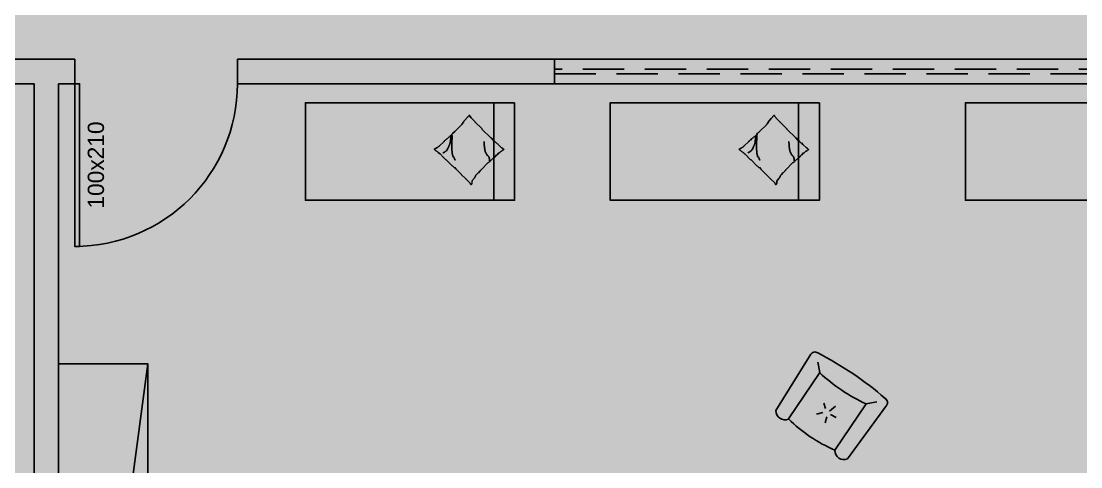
# Model space of a CAD drawing. Header units: centimetres. Extents: x 0 to 1099704, y -139216 to 99734.
# Drawn here: x 854237 to 854888, y 10635 to 10909 of the extents above; entities that cross this region are included whole.
import ezdxf
from ezdxf.enums import TextEntityAlignment as Align

# ---------------------------------------------------------------- set-up
doc = ezdxf.new("R2010")
doc.units = ezdxf.units.CM
doc.header["$LTSCALE"] = 4
doc.linetypes.add('DASHED2', pattern=[9.525, 6.35, -3.175])
for name, color, linetype in [('0.1', 1, 'Continuous'), ('0.2', 2, 'Continuous'), ('0.4', 4, 'Continuous'), ('0.6', 6, 'Continuous'), ('02-CONT', 2, 'Continuous'), ('AIT-LAY-HTC', 254, 'Continuous'), ('AIT-LAY-MOB', 2, 'Continuous')]:
    doc.layers.add(name, color=color, linetype=linetype)
doc.styles.add('2mm 1-50', font='arial.ttf', dxfattribs={"height": 0.1})

# ---------------------------------------------------------------- blocks, each defined once
blk = doc.blocks.new('1_00e')
blk.add_lwpolyline([(-28.41, -52.25), (-25.41, -52.25), (-25.41, 47.75), (-28.41, 47.75)], close=True)
at = {"color": 1}
blk.add_arc((-28.41, -52.25), 100, 0, 90, dxfattribs=at)
blk = doc.blocks.new('Poltrona08')
for p, q in [((-49.4, -15.7), (-49.4, 39.3)), ((5.6, 39.3), (5.6, -15.7)), ((-29.3, 16.4), (-25.1, 13.1)), ((-20.4, 13.1), (-18, 20.6)), ((-17.6, 11.2), (-11.5, 11.7)), ((-25.1, 8.4), (-29.3, 3.7)), ((-19.4, 7), (-17.3, 1.2))]:
    blk.add_line(p, q)
for points in [[(-64.4, -15.7), (-66.9, 49.3)], [(-49.4, 39.3), (-56.9, 46.8)], [(5.6, 39.3), (13.1, 46.8)], [(23.1, 49.3), (20.6, -15.7)]]:
    blk.add_lwpolyline(points)
for centre, radius, start, end in [((-61.9, 49.3), 5, 90, 180), ((-21.9, -276.2), 332.8, 83.0976, 96.9024), ((18.1, 49.3), 5, 0, 90), ((-21.9, 208.7), 171.7, 260.7825, 279.2175), ((-56.9, -11.1), 8.83, 211.8908, 328.1092), ((-21.9, 134.3), 152.5, 259.6111, 280.3889), ((13.1, -11.1), 8.83, 211.8908, 328.1092)]:
    blk.add_arc(centre, radius, start, end)
blk = doc.blocks.new('5')
at = {"layer": 'AIT-LAY-HTC'}
h = blk.add_hatch(color=253, dxfattribs=at)
h.set_gradient(color1=(189, 177, 166), color2=(222, 217, 211), name='HEMISPHERICAL')
h.paths.add_polyline_path([(67.8834, 4.467), (69.2334, 4.467), (69.2334, 5.167), (67.8834, 5.167)])
h = blk.add_hatch(color=253, dxfattribs=at)
h.set_gradient(color1=(168, 152, 138), color2=(222, 217, 211), name='INVCYLINDER')
h.paths.add_polyline_path([(69.2334, 4.467), (69.3834, 4.467), (69.3834, 5.167), (69.2334, 5.167)])
at = {"layer": 'AIT-LAY-HTC', "linetype": 'Continuous'}
h = blk.add_hatch(color=35, dxfattribs=at)
h.set_gradient(color1=(132, 114, 98), color2=(222, 217, 211))
h.paths.add_polyline_path([(69.0724, 5.0536), (69.0707, 5.0519), (69.0691, 5.0536), (69.0665, 5.051), (69.0682, 5.0493), (69.0648, 5.046), (69.0657, 5.0451), (69.0336, 5.013), (69.0327, 5.0138), (69.0006, 4.9817), (69.0014, 4.9809), (68.9617, 4.9412), (68.9626, 4.9403), (68.9541, 4.9319), (68.9524, 4.9336), (68.9474, 4.9285), (68.9465, 4.9293), (68.9381, 4.9209), (68.9372, 4.9217), (68.8907, 4.8752), (68.8899, 4.8761), (68.8713, 4.8575), (68.8721, 4.8566), (68.8485, 4.833), (68.8476, 4.8338), (68.8451, 4.8313), (68.8442, 4.8321), (68.8358, 4.8237), (68.835, 4.8245), (68.8257, 4.8152), (68.8248, 4.8161), (68.8197, 4.811), (68.8189, 4.8118), (68.8147, 4.8076), (68.8138, 4.8085), (68.8113, 4.8059), (68.8121, 4.8051), (68.8079, 4.8009), (68.8104, 4.7983), (68.8113, 4.7992), (68.8147, 4.7958), (68.8164, 4.7975), (68.8206, 4.7933), (68.8214, 4.7941), (68.8256, 4.7899), (68.8265, 4.7907), (68.8307, 4.7865), (68.8315, 4.7874), (68.8383, 4.7806), (68.8391, 4.7815), (68.8417, 4.7789), (68.8425, 4.7798), (68.8771, 4.7452), (68.8763, 4.7443), (68.8805, 4.7401), (68.8813, 4.7409), (68.8881, 4.7342), (68.8889, 4.735), (68.8991, 4.7249), (68.8999, 4.7258), (68.9067, 4.719), (68.9134, 4.7122), (68.9143, 4.7131), (68.9185, 4.7089), (68.9193, 4.7097), (68.9354, 4.6937), (68.9337, 4.692), (68.9404, 4.6852), (68.9413, 4.6861), (68.9539, 4.6734), (68.9548, 4.6743), (69.0054, 4.6236), (69.0046, 4.6228), (69.0088, 4.6186), (69.0079, 4.6177), (69.0155, 4.6101), (69.0147, 4.6093), (69.0189, 4.6051), (69.0172, 4.6034), (69.0206, 4.6), (69.0198, 4.5991), (69.0375, 4.5814), (69.0366, 4.5806), (69.0485, 4.5688), (69.0476, 4.5679), (69.0519, 4.5636), (69.0619, 4.5636), (69.073, 4.5747), (69.0721, 4.5755), (69.1, 4.6034), (69.0992, 4.6043), (69.1499, 4.655), (69.149, 4.6558), (69.2132, 4.7201), (69.2141, 4.7192), (69.2318, 4.737), (69.2327, 4.7361), (69.253, 4.7564), (69.2538, 4.7556), (69.2648, 4.7665), (69.2656, 4.7657), (69.2902, 4.7902), (69.291, 4.7894), (69.2944, 4.7927), (69.2952, 4.7919), (69.3054, 4.802), (69.3011, 4.8063), (69.3003, 4.8054), (69.2944, 4.8113), (69.2935, 4.8105), (69.2876, 4.8164), (69.2868, 4.8155), (69.2775, 4.8248), (69.2767, 4.824), (69.2741, 4.8265), (69.2733, 4.8257), (69.2708, 4.8282), (69.2699, 4.8274), (69.2547, 4.8425), (69.2539, 4.8417), (69.248, 4.8476), (69.2471, 4.8485), (69.248, 4.8493), (69.2387, 4.8586), (69.2378, 4.8577), (69.2058, 4.8898), (69.2047, 4.8887), (69.2047, 4.8846), (69.2035, 4.8846), (69.2035, 4.8799), (69.2023, 4.8787), (69.2023, 4.8681), (69.2011, 4.8669), (69.2011, 4.8598), (69.1976, 4.8562), (69.1976, 4.855), (69.1964, 4.8539), (69.1928, 4.8503), (69.1917, 4.8491), (69.1905, 4.8479), (69.1905, 4.8468), (69.1893, 4.8468), (69.1881, 4.8456), (69.1869, 4.842), (69.1834, 4.8409), (69.1834, 4.8373), (69.181, 4.8349), (69.181, 4.8314), (69.1774, 4.8278), (69.1774, 4.8255), (69.1763, 4.8243), (69.1763, 4.8267), (69.1786, 4.829), (69.1798, 4.8302), (69.1798, 4.8338), (69.1834, 4.8373), (69.1834, 4.8409), (69.1869, 4.842), (69.1885, 4.8468), (69.1893, 4.8468), (69.1917, 4.8491), (69.1928, 4.8503), (69.1976, 4.855), (69.1976, 4.8562), (69.2011, 4.8598), (69.2011, 4.8669), (69.2023, 4.8681), (69.2023, 4.8787), (69.2035, 4.8799), (69.2035, 4.8846), (69.2047, 4.8846), (69.2047, 4.8892), (69.2024, 4.8915), (69.2015, 4.8907), (69.1948, 4.8974), (69.1939, 4.8966), (69.1425, 4.948), (69.1433, 4.9489), (69.1366, 4.9556), (69.1374, 4.9565), (69.1247, 4.9691), (69.1239, 4.9683), (69.1104, 4.9818), (69.1112, 4.9826), (69.1036, 4.9902), (69.1045, 4.9911), (69.1003, 4.9953), (69.102, 4.997), (69.0986, 5.0004), (69.0994, 5.0012), (69.0961, 5.0046), (69.0969, 5.0054), (69.0918, 5.0105), (69.0927, 5.0114), (69.08, 5.024), (69.0809, 5.0249), (69.0766, 5.0291), (69.0783, 5.0308), (69.0758, 5.0333), (69.0783, 5.0358), (69.0758, 5.0384), (69.0783, 5.0409), (69.0767, 5.0426), (69.0783, 5.0443), (69.0741, 5.0485), (69.0758, 5.0502)])
h.paths.add_polyline_path([(69.1336, 4.8006), (69.1336, 4.8018), (69.1324, 4.8006)], flags=16)
h.paths.add_polyline_path([(68.9098, 4.7829), (68.9104, 4.7823), (68.9098, 4.7841)], flags=16)
for p, q in [((69.2334, 5.167), (69.2334, 4.467)), ((69.3834, 5.167), (69.3834, 4.467))]:
    blk.add_line(p, q)
for points in [[(69.3834, 4.467), (69.3834, 5.167), (67.8834, 5.167), (67.8834, 4.467)], [(69.062, 4.5637), (69.0637, 4.562), (69.0603, 4.5586), (69.0594, 4.5595), (69.0586, 4.5586), (69.0577, 4.5595), (69.0569, 4.5586), (69.0476, 4.5679), (69.0485, 4.5688), (69.0366, 4.5806), (69.0375, 4.5814), (69.0198, 4.5991), (69.0206, 4.6), (69.0172, 4.6034), (69.0181, 4.6042), (69.0164, 4.6059), (69.0172, 4.6067), (69.0147, 4.6093), (69.0155, 4.6101), (69.0079, 4.6177), (69.0088, 4.6186), (69.0046, 4.6228), (69.0054, 4.6236), (68.9548, 4.6743), (68.9539, 4.6734), (68.9413, 4.6861), (68.9404, 4.6852), (68.9337, 4.692), (68.9345, 4.6928), (68.9337, 4.6937), (68.9345, 4.6945), (68.9193, 4.7097), (68.9185, 4.7089), (68.9143, 4.7131), (68.9134, 4.7122), (68.9058, 4.7198), (68.9067, 4.719), (68.8999, 4.7258), (68.8991, 4.7249), (68.8889, 4.735), (68.8881, 4.7342), (68.8813, 4.7409), (68.8805, 4.7401), (68.8763, 4.7443), (68.8771, 4.7452), (68.8425, 4.7798), (68.8417, 4.7789), (68.8391, 4.7815), (68.8383, 4.7806), (68.8315, 4.7874), (68.8307, 4.7865), (68.8265, 4.7907), (68.8256, 4.7899), (68.8214, 4.7941), (68.8206, 4.7933), (68.818, 4.7958), (68.8172, 4.7949), (68.8155, 4.7966), (68.8147, 4.7958), (68.8113, 4.7992), (68.8104, 4.7983), (68.8096, 4.7992), (68.8088, 4.7983), (68.8071, 4.8), (68.8121, 4.8051), (68.8113, 4.8059), (68.8138, 4.8085), (68.8147, 4.8076), (68.8189, 4.8118), (68.8197, 4.811), (68.8248, 4.8161), (68.8257, 4.8152), (68.835, 4.8245), (68.8358, 4.8237), (68.8442, 4.8321), (68.8451, 4.8313), (68.8476, 4.8338), (68.8485, 4.833), (68.8721, 4.8566), (68.8713, 4.8575), (68.8899, 4.8761), (68.8907, 4.8752), (68.9372, 4.9217), (68.9381, 4.9209), (68.9465, 4.9293), (68.9474, 4.9285), (68.9524, 4.9336), (68.9533, 4.9327), (68.9541, 4.9336), (68.955, 4.9327), (68.9626, 4.9403), (68.9617, 4.9412), (69.0014, 4.9809), (69.0006, 4.9817), (69.0327, 5.0138), (69.0336, 5.013), (69.0657, 5.0451), (69.0648, 5.046), (69.0665, 5.0476), (69.0657, 5.0485), (69.0674, 5.0502), (69.0665, 5.051), (69.0691, 5.0536), (69.0699, 5.0527), (69.0707, 5.0536), (69.0716, 5.0527), (69.0724, 5.0536), (69.0758, 5.0502), (69.075, 5.0493), (69.0767, 5.0477), (69.0758, 5.0468), (69.0783, 5.0443), (69.0775, 5.0434), (69.0783, 5.0426), (69.0775, 5.0417), (69.0783, 5.0409), (69.0775, 5.0401), (69.0783, 5.0392), (69.0775, 5.0384), (69.0783, 5.0375), (69.0775, 5.0367), (69.0783, 5.0358), (69.0775, 5.035), (69.0783, 5.0341), (69.0775, 5.0333), (69.0783, 5.0325), (69.0775, 5.0316), (69.0783, 5.0308), (69.0775, 5.0299), (69.0792, 5.0282), (69.0783, 5.0274), (69.0809, 5.0249), (69.08, 5.024), (69.0927, 5.0114), (69.0918, 5.0105), (69.0969, 5.0054), (69.0961, 5.0046), (69.0994, 5.0012), (69.0986, 5.0004), (69.102, 4.997), (69.1011, 4.9962), (69.102, 4.9953), (69.1011, 4.9945), (69.1045, 4.9911), (69.1036, 4.9902), (69.1112, 4.9826), (69.1104, 4.9818), (69.1239, 4.9683), (69.1247, 4.9691), (69.1374, 4.9565), (69.1366, 4.9556), (69.1433, 4.9489), (69.1425, 4.948), (69.1939, 4.8966), (69.1948, 4.8974), (69.2015, 4.8907), (69.2024, 4.8915), (69.2049, 4.889), (69.2058, 4.8898), (69.2378, 4.8577), (69.2387, 4.8586), (69.248, 4.8493), (69.2471, 4.8485), (69.248, 4.8476), (69.2539, 4.8417), (69.2547, 4.8425), (69.2699, 4.8274), (69.2708, 4.8282), (69.2733, 4.8257), (69.2741, 4.8265), (69.2767, 4.824), (69.2775, 4.8248), (69.2868, 4.8155), (69.2876, 4.8164), (69.2935, 4.8105), (69.2944, 4.8113), (69.3003, 4.8054), (69.3011, 4.8063), (69.3045, 4.8029), (69.3054, 4.8037), (69.3062, 4.8029), (69.2952, 4.7919), (69.2944, 4.7927), (69.291, 4.7894), (69.2902, 4.7902), (69.2656, 4.7657), (69.2648, 4.7665), (69.2538, 4.7556), (69.253, 4.7564), (69.2327, 4.7361), (69.2318, 4.737), (69.2141, 4.7192), (69.2132, 4.7201), (69.149, 4.6558), (69.1499, 4.655), (69.0992, 4.6043), (69.1, 4.6034), (69.0721, 4.5755), (69.073, 4.5747)]]:
    blk.add_lwpolyline(points, close=True)
for points in [[(68.9335, 4.6956), (68.9335, 4.6989), (68.9347, 4.7037), (68.9347, 4.7297), (68.9335, 4.7309), (68.9335, 4.7368), (68.9323, 4.7415), (68.9323, 4.8066), (68.9335, 4.8101), (68.9335, 4.8113), (68.9347, 4.8148), (68.9347, 4.8231), (68.9358, 4.8267), (68.9358, 4.8326), (68.937, 4.8338), (68.9382, 4.8397), (68.9382, 4.8444), (68.9394, 4.8444), (68.9394, 4.8527), (68.9406, 4.8527), (68.9406, 4.8539), (68.9418, 4.855), (68.943, 4.8562), (68.9489, 4.8598), (68.9489, 4.8621), (68.9501, 4.8657), (68.9512, 4.8669), (68.9524, 4.8704), (68.9524, 4.8716), (68.9536, 4.8728), (68.9536, 4.8763), (68.9572, 4.8775), (68.9572, 4.8787)], [(69.2047, 4.8892), (69.2047, 4.8846), (69.2035, 4.8846), (69.2035, 4.8799), (69.2023, 4.8787), (69.2023, 4.8681), (69.2011, 4.8669), (69.2011, 4.8598), (69.1976, 4.8562), (69.1976, 4.855), (69.1964, 4.8539), (69.1928, 4.8503), (69.1917, 4.8491), (69.1905, 4.8479), (69.1905, 4.8468), (69.1893, 4.8468), (69.1881, 4.8456), (69.1869, 4.842), (69.1834, 4.8409), (69.1834, 4.8373), (69.181, 4.8349), (69.181, 4.8326), (69.1798, 4.8314), (69.1798, 4.8302), (69.1786, 4.829), (69.1774, 4.8278), (69.1774, 4.8267), (69.1763, 4.8267), (69.1763, 4.8243), (69.1751, 4.8231), (69.1751, 4.8219), (69.1727, 4.8196), (69.1727, 4.816), (69.1715, 4.8148), (69.1715, 4.8101), (69.1703, 4.8089), (69.1703, 4.8054), (69.1692, 4.8042), (69.1692, 4.7971), (69.168, 4.7935), (69.168, 4.79), (69.1668, 4.7888), (69.1668, 4.7794), (69.1656, 4.7746), (69.1656, 4.7592), (69.1644, 4.7581), (69.1644, 4.7462)], [(68.9276, 4.7015), (68.9276, 4.7072), (68.9264, 4.7084), (68.9264, 4.7167), (68.9252, 4.7179), (68.9252, 4.7297), (68.924, 4.7309), (68.924, 4.7344), (68.9228, 4.7391), (68.9228, 4.7462), (68.9216, 4.7474), (68.9216, 4.7557), (68.9204, 4.7569), (68.9204, 4.7581), (68.9193, 4.7592), (68.9193, 4.7616), (68.9181, 4.7652), (68.9169, 4.7663), (68.9169, 4.7687), (68.9157, 4.7723), (68.9145, 4.7734), (68.9145, 4.7746), (68.9133, 4.7758), (68.9122, 4.777), (68.9122, 4.7782), (68.911, 4.7817), (68.9098, 4.7829), (68.9098, 4.7841), (68.9086, 4.7876), (68.9051, 4.7924), (68.9027, 4.7995), (68.9015, 4.8006), (68.9003, 4.8042), (68.8991, 4.8054), (68.8979, 4.8066), (68.8979, 4.8077), (68.8944, 4.8113), (68.8932, 4.8125), (68.892, 4.8125), (68.8885, 4.816), (68.8873, 4.816), (68.8873, 4.8172), (68.8861, 4.8172), (68.8802, 4.8207), (68.8707, 4.8255), (68.8695, 4.8255)]]:
    blk.add_lwpolyline(points)

msp = doc.modelspace()

# ---------------------------------------------------------------- hatches: boundary and pattern name
at = {"layer": '0.2', "true_color": 0x000000}
h = msp.add_hatch(color=18, dxfattribs=at)
h.dxf.hatch_style = 1
h.paths.add_polyline_path([(853733.768, 12513.013), (853693.768, 12513.013), (853693.768, 12488.013), (853708.768, 12488.013), (853708.768, 12498.013), (853733.768, 12498.013)])
h.paths.add_polyline_path([(854753.768, 11998.013), (854743.768, 11998.013), (854743.768, 12213.013), (854933.768, 12213.013), (854933.768, 11998.013), (854923.768, 11998.013), (854923.768, 11983.013), (854948.768, 11983.013), (854958.768, 11983.013), (854958.768, 11998.013), (854948.768, 11998.013), (854948.768, 12213.013), (855138.768, 12213.013), (855138.768, 11998.013), (855128.768, 11998.013), (855128.768, 11983.013), (855153.768, 11983.013), (856023.768, 11983.013), (856023.768, 11998.013), (855153.768, 11998.013), (855153.768, 12298.013), (855138.768, 12298.013), (855138.768, 12228.013), (854933.768, 12228.013), (854743.768, 12228.013), (854743.768, 12298.013), (854728.768, 12298.013), (854728.768, 11998.013), (853708.768, 11998.013), (853708.768, 12328.013), (853701.268, 12328.013), (853693.768, 12328.013), (853693.768, 11983.013), (854743.768, 11983.013), (854753.768, 11983.013)])
h.paths.add_polyline_path([(854821.268, 12513.013), (854743.768, 12513.013), (854703.768, 12513.013), (854703.768, 12498.013), (854728.768, 12498.013), (854821.268, 12498.013)])
h.paths.add_polyline_path([(855178.768, 12513.013), (855138.768, 12513.013), (855061.268, 12513.013), (855061.268, 12498.013), (855153.768, 12498.013), (855178.768, 12498.013)])
h.paths.add_polyline_path([(856683.768, 11998.013), (856683.768, 12048.013), (856668.768, 12048.013), (856668.768, 11998.013), (856298.768, 11998.013), (856298.768, 11983.013), (856353.768, 11983.013), (856353.768, 11791.695), (856368.768, 11791.695), (856368.768, 11983.013), (856668.768, 11983.013), (856668.768, 11885.513), (856683.768, 11885.513)])
h.paths.add_polyline_path([(856683.768, 11685.513), (856668.768, 11685.513), (856668.768, 11588.013), (856368.768, 11588.013), (856368.768, 11598.013), (856353.768, 11598.013), (856353.768, 11573.013), (856683.768, 11573.013)])
h.paths.add_polyline_path([(856368.768, 11791.695), (856353.768, 11791.695), (856353.768, 11718.013), (856368.768, 11718.013)])
h.paths.add_polyline_path([(856088.768, 11724.879), (856063.768, 11724.879), (856063.768, 11709.879), (856073.768, 11709.879), (856073.768, 11179.879), (856023.768, 11179.879), (856023.768, 11164.879), (856088.768, 11164.879)])
h.paths.add_polyline_path([(855843.768, 11179.879), (855793.768, 11179.879), (855793.768, 11709.879), (855963.768, 11709.879), (855963.768, 11724.879), (855778.768, 11724.879), (855768.768, 11724.879), (855768.768, 11709.879), (855778.768, 11709.879), (855778.768, 11179.879), (855703.768, 11179.879), (855703.768, 11164.879), (855793.768, 11164.879), (855843.768, 11164.879)])
h.paths.add_polyline_path([(855303.768, 11179.879), (855228.768, 11179.879), (855228.768, 11709.879), (855608.768, 11709.879), (855608.768, 11717.379), (855608.768, 11724.879), (855213.768, 11724.879), (855203.768, 11724.879), (855203.768, 11709.879), (855213.768, 11709.879), (855213.768, 11179.879), (855178.768, 11179.879), (855178.768, 11164.879), (855228.768, 11164.879), (855303.768, 11164.879)])
h.paths.add_polyline_path([(854998.768, 11179.879), (854963.768, 11179.879), (854963.768, 11709.879), (855103.768, 11709.879), (855103.768, 11724.879), (854948.768, 11724.879), (854938.768, 11724.879), (854938.768, 11709.879), (854948.768, 11709.879), (854948.768, 11179.879), (854898.768, 11179.879), (854898.768, 11164.879), (854963.768, 11164.879), (854998.768, 11164.879)])
h.paths.add_polyline_path([(854718.768, 11179.879), (854668.768, 11179.879), (854668.768, 11709.879), (854838.768, 11709.879), (854838.768, 11724.879), (854653.768, 11724.879), (854643.768, 11724.879), (854643.768, 11709.879), (854653.768, 11709.879), (854653.768, 11179.879), (854563.768, 11179.879), (854563.768, 11164.879), (854668.768, 11164.879), (854718.768, 11164.879)])
h.paths.add_polyline_path([(854363.768, 11179.879), (854273.768, 11179.879), (854273.768, 11709.879), (854543.768, 11709.879), (854543.768, 11724.879), (854258.768, 11724.879), (854248.768, 11724.879), (854248.768, 11709.879), (854258.768, 11709.879), (854258.768, 11179.879), (854133.768, 11179.879), (854133.768, 11164.879), (854273.768, 11164.879), (854363.768, 11164.879)])
h.paths.add_polyline_path([(853833.768, 11179.879), (853708.768, 11179.879), (853708.768, 11709.879), (854088.768, 11709.879), (854088.768, 11717.379), (854088.768, 11724.879), (853693.768, 11724.879), (853693.768, 11164.879), (853833.768, 11164.879)])
h.paths.add_polyline_path([(853751.971, 10290.21), (853659.471, 10290.21), (853659.471, 10870.21), (853669.471, 10870.21), (853669.471, 10885.21), (853644.471, 10885.21), (853644.471, 10605.21), (853634.471, 10605.21), (853634.471, 10590.21), (853644.471, 10590.21), (853644.471, 10290.21), (853444.471, 10290.21), (853444.471, 10590.21), (853544.471, 10590.21), (853544.471, 10605.21), (853429.471, 10605.21), (853429.471, 10275.21), (853659.471, 10275.21), (853751.971, 10275.21)])
h.paths.add_polyline_path([(854259.471, 10870.21), (854269.471, 10870.21), (854269.471, 10885.21), (854244.471, 10885.21), (854114.471, 10885.21), (854114.471, 10870.21), (854244.471, 10870.21), (854244.471, 10290.21), (854151.971, 10290.21), (854151.971, 10275.21), (854259.471, 10275.21), (854329.471, 10275.21), (854329.471, 10290.21), (854259.471, 10290.21)])
h.paths.add_polyline_path([(853914.471, 10885.21), (853769.471, 10885.21), (853769.471, 10870.21), (853914.471, 10870.21)])
h.paths.add_polyline_path([(854564.471, 10885.21), (854369.471, 10885.21), (854369.471, 10870.21), (854564.471, 10870.21)])
h.paths.add_polyline_path([(854609.471, 10290.21), (854529.471, 10290.21), (854529.471, 10275.21), (854609.471, 10275.21)])
h.paths.add_polyline_path([(855414.471, 10290.21), (855274.471, 10290.21), (855274.471, 10870.21), (855284.471, 10870.21), (855284.471, 10885.21), (855259.471, 10885.21), (855064.471, 10885.21), (855064.471, 10870.21), (855259.471, 10870.21), (855259.471, 10290.21), (854909.471, 10290.21), (854909.471, 10275.21), (855274.471, 10275.21), (855414.471, 10275.21)])
h.paths.add_polyline_path([(855809.471, 10870.21), (855819.471, 10870.21), (855819.471, 10885.21), (855794.471, 10885.21), (855384.471, 10885.21), (855384.471, 10870.21), (855794.471, 10870.21), (855794.471, 10290.21), (855654.471, 10290.21), (855654.471, 10275.21), (855809.471, 10275.21), (855919.471, 10275.21), (855919.471, 10290.21), (855809.471, 10290.21)])
h.paths.add_polyline_path([(856144.471, 10885.21), (855919.471, 10885.21), (855919.471, 10870.21), (856129.471, 10870.21), (856129.471, 10290.21), (856019.471, 10290.21), (856019.471, 10275.21), (856144.471, 10275.21)])
h.paths.add_polyline_path([(853126.768, 12268.013), (853126.768, 12498.013), (853316.768, 12498.013), (853316.768, 12268.013)], flags=16)
h.paths.add_polyline_path([(853261.268, 12259.513), (853261.268, 12263.513), (853259.768, 12263.513), (853259.768, 12263.313), (853261.068, 12263.313), (853261.068, 12259.713), (853214.468, 12259.713), (853214.468, 12263.313), (853215.768, 12263.313), (853215.768, 12263.513), (853214.268, 12263.513), (853214.268, 12259.513)])
h.paths.add_polyline_path([(853309.268, 12266.513), (853309.268, 12268.013), (853216.268, 12268.013), (853216.268, 12266.513)], flags=0)
h.paths.add_polyline_path([(853157.268, 12268.013), (853309.268, 12268.013), (853309.268, 12259.013), (853307.768, 12259.013), (853307.768, 12258.813), (853309.068, 12258.813), (853309.068, 12253.213), (853259.468, 12253.213), (853259.468, 12258.813), (853260.768, 12258.813), (853260.768, 12259.013), (853259.268, 12259.013), (853259.268, 12253.013), (853331.768, 12253.013), (853331.768, 12513.013), (853111.768, 12513.013), (853111.768, 12253.013), (853157.268, 12253.013), (853157.268, 12259.013)])
h.paths.add_polyline_path([(856153.768, 12488.013), (856168.768, 12488.013), (856168.768, 12498.013), (856668.768, 12498.013), (856668.768, 12448.013), (856683.768, 12448.013), (856683.768, 12513.013), (856153.768, 12513.013), (856128.768, 12513.013), (856128.768, 12498.013), (856153.768, 12498.013)])
at = {"layer": '0.4', "true_color": 0xf8f3ec}
h = msp.add_hatch(color=7, dxfattribs=at)
h.dxf.hatch_style = 1
h.paths.add_polyline_path([(865654.487, 6328.003), (865654.487, 15549.552), (844265.68, 15549.552), (844265.68, 6328.003)])

# ---------------------------------------------------------------- linework, layer by layer
at = {"layer": '0.1', "linetype": 'DASHED2'}
for p, q in [((855064.471, 10879.21, 77040.339), (854564.471, 10879.21, 77040.339)), ((854564.471, 10876.21, 77040.339), (855064.471, 10876.21, 77040.339))]:
    msp.add_line(p, q, dxfattribs=at)
at = {"layer": '0.2'}
msp.add_line((854314.471, 10697.954, 77040.339), (854259.471, 10290.21, 77040.339), dxfattribs=at)
at = {"layer": '0.2', "elevation": 77040.339}
msp.add_lwpolyline([(854314.471, 10290.21), (854314.471, 10697.954), (854259.471, 10697.954), (854259.471, 10290.21)], close=True, dxfattribs=at)
at = {"layer": '0.6'}
for p, q in [((854269.471, 10870.21, 77040.339), (854269.471, 10885.21, 77040.339)), ((854369.471, 10870.21, 77040.339), (854369.471, 10885.21, 77040.339)), ((854564.471, 10870.21, 77040.339), (854564.471, 10885.21, 77040.339)), ((855064.471, 10885.21, 77040.339), (854564.471, 10885.21, 77040.339)), ((854564.471, 10870.21, 77040.339), (855064.471, 10870.21, 77040.339))]:
    msp.add_line(p, q, dxfattribs=at)
at = {"layer": '0.6', "elevation": 77040.339}
for points in [[(854259.471, 10885.21), (854114.471, 10885.21)], [(854269.471, 10885.21), (854244.471, 10885.21)], [(854564.471, 10885.21), (854369.471, 10885.21)], [(854151.971, 10290.21), (854244.471, 10290.21), (854244.471, 10870.21), (854114.471, 10870.21)], [(854259.471, 10290.21), (854259.471, 10870.21)], [(854269.471, 10870.21), (854259.471, 10870.21)], [(854564.471, 10870.21), (854369.471, 10870.21)]]:
    msp.add_lwpolyline(points, dxfattribs=at)

# ---------------------------------------------------------------- block references
at = {"layer": '0.2', "xscale": 0.6249999999999999, "yscale": 0.6249999999999999, "zscale": 0.6249999999999999, "rotation": 326.0243417102078}
msp.add_blockref('Poltrona08', (854739.324, 10654.968), dxfattribs=at)
at = {"layer": '02-CONT', "xscale": -1, "rotation": 180}
msp.add_blockref('1_00e', (854297.876, 10817.957, 77040.339), dxfattribs=at)
at = {"layer": 'AIT-LAY-MOB', "xscale": -85.71428571998769, "yscale": 85.71428571998769, "zscale": 85.71428571998769, "rotation": 180}
for p in [(848592.719, 11241.406), (848780.065, 11241.406), (848998.371, 11241.406)]:
    msp.add_blockref('5', p, dxfattribs=at)

# ---------------------------------------------------------------- texts
at = {"layer": '02-CONT', "style": '2mm 1-50'}
msp.add_text('100x210', height=10, rotation=90, dxfattribs=at).set_placement((854282.471, 10820.21, 77040.339), align=Align.MIDDLE_CENTER)

doc.saveas('drawing.dxf')
